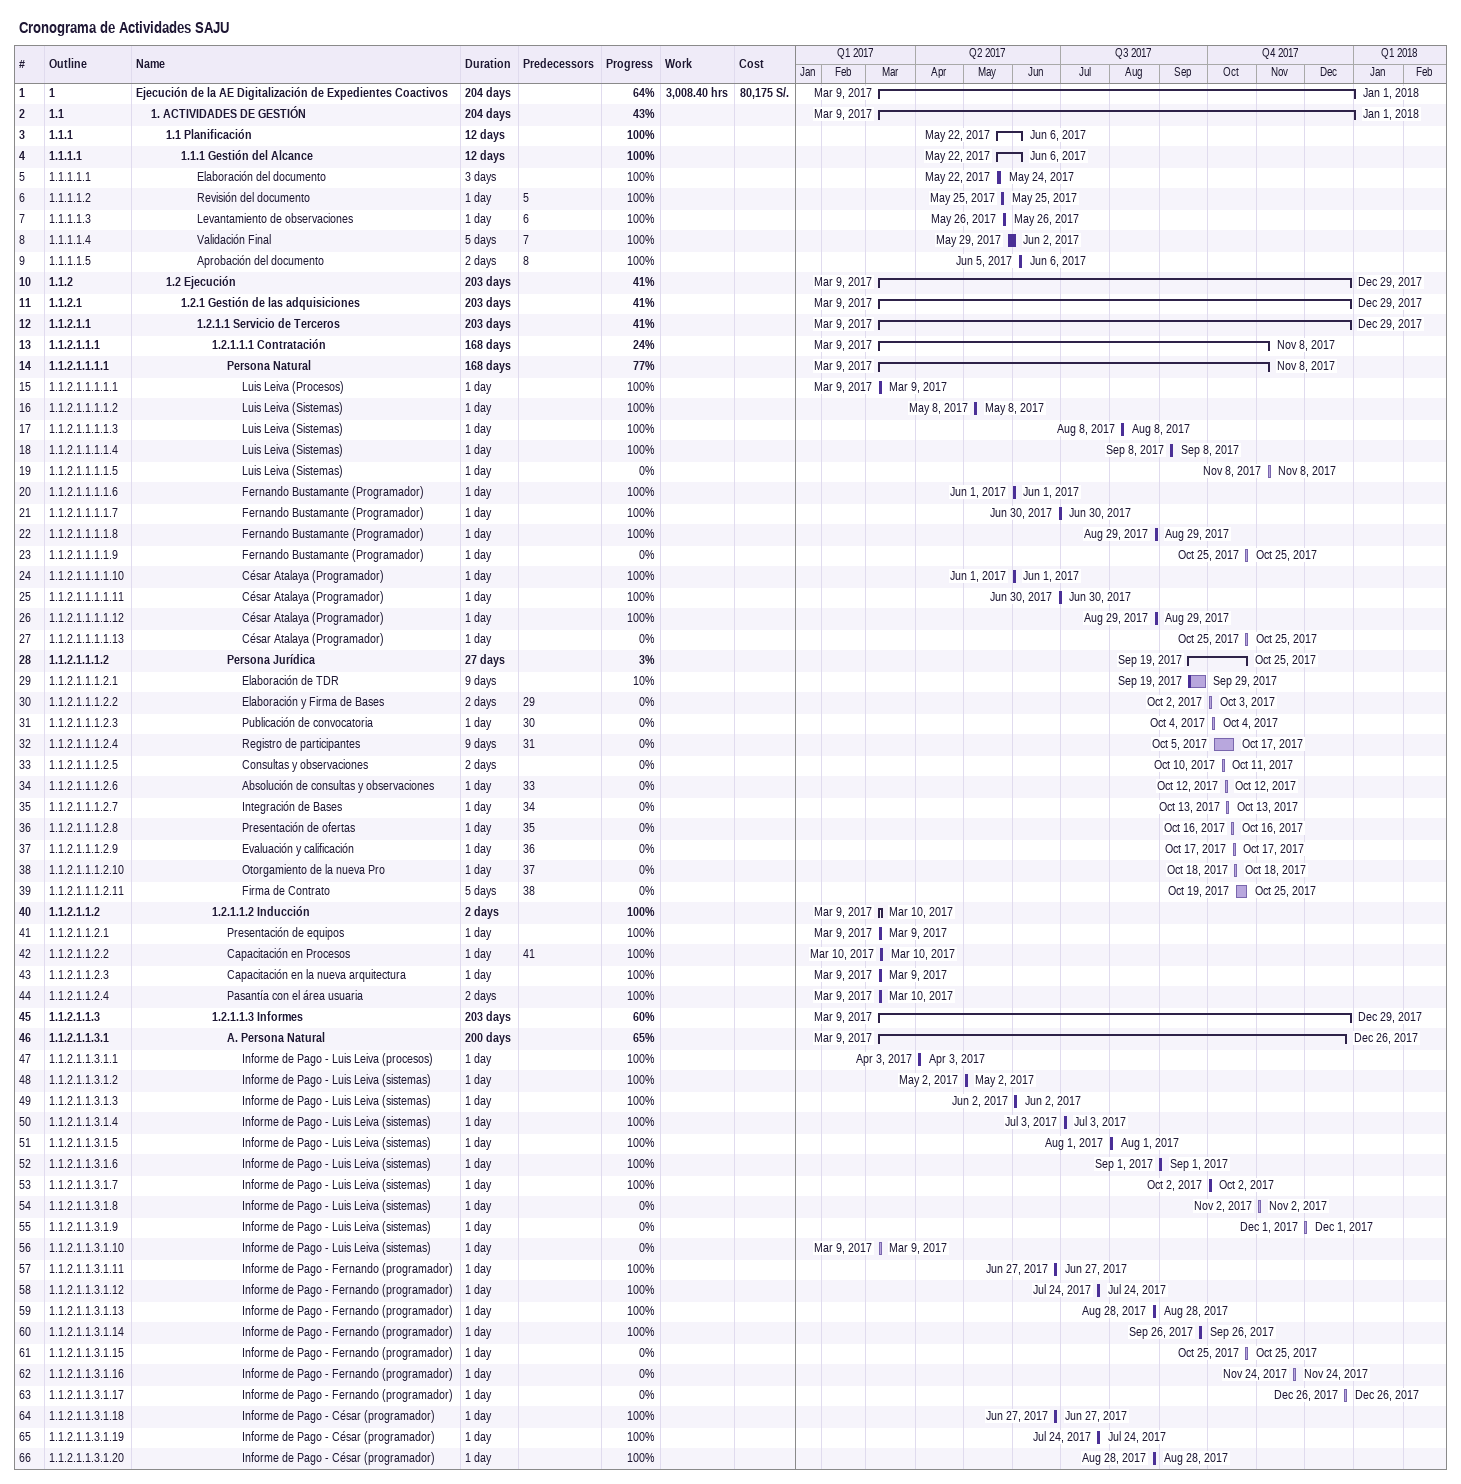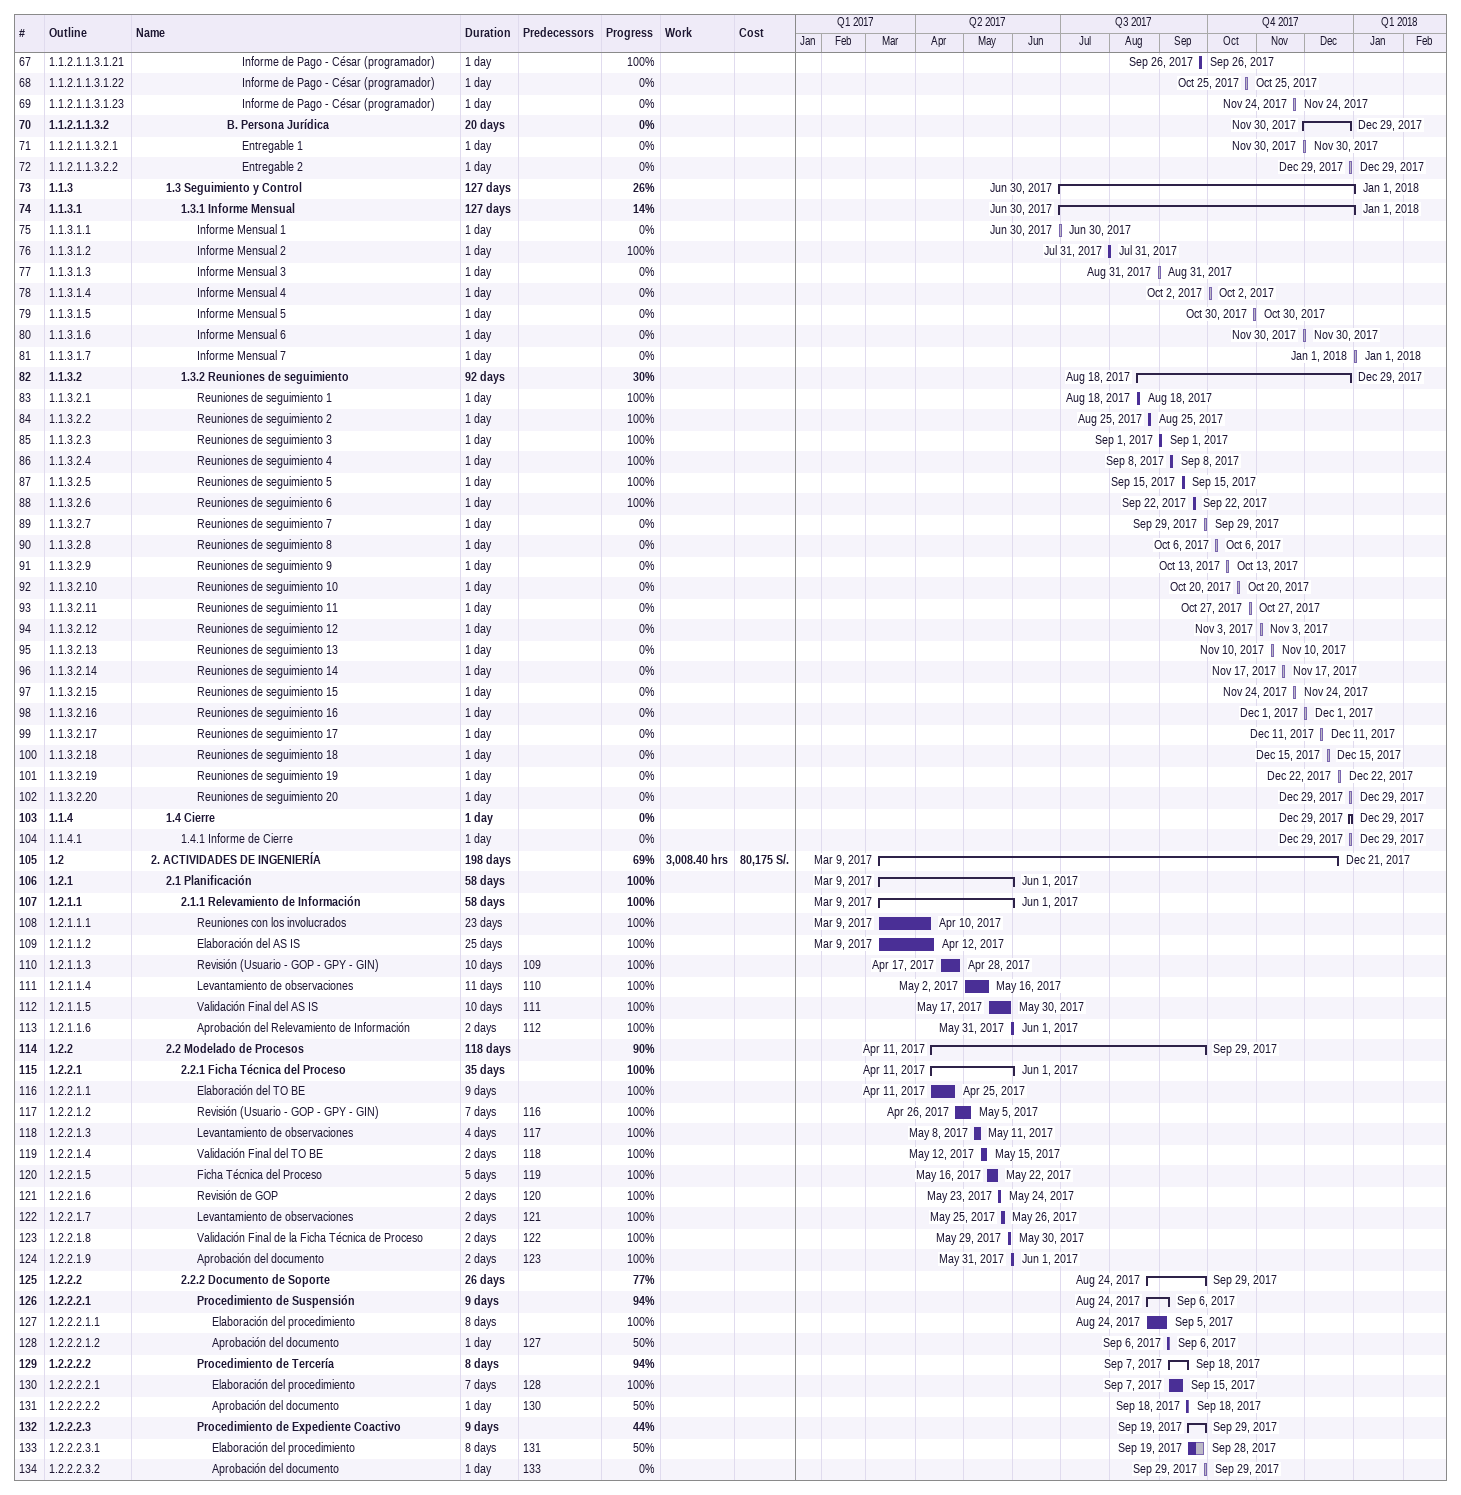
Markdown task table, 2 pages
Cronograma de Actividades SAJU

| ID | WBS | Task | Duration | Start | Finish | Predecessors | % complete | Work (h) | Cost (S/.) |
|---|---|---|---|---|---|---|---|---|---|
| 1 | 1 | **Ejecución de la AE Digitalización de Expedientes Coactivos** | 204d | 2017-03-09 | 2018-01-01 |  | 64 | 3008.40 | 80175 |
| 2 | 1.1 | **1. ACTIVIDADES DE GESTIÓN** | 204d | 2017-03-09 | 2018-01-01 |  | 43 |  |  |
| 3 | 1.1.1 | **1.1 Planificación** | 12d | 2017-05-22 | 2017-06-06 |  | 100 |  |  |
| 4 | 1.1.1.1 | **1.1.1 Gestión del Alcance** | 12d | 2017-05-22 | 2017-06-06 |  | 100 |  |  |
| 5 | 1.1.1.1.1 | Elaboración del documento | 3d | 2017-05-22 | 2017-05-24 |  | 100 |  |  |
| 6 | 1.1.1.1.2 | Revisión del documento | 1d | 2017-05-25 | 2017-05-25 | 5 | 100 |  |  |
| 7 | 1.1.1.1.3 | Levantamiento de observaciones | 1d | 2017-05-26 | 2017-05-26 | 6 | 100 |  |  |
| 8 | 1.1.1.1.4 | Validación Final | 5d | 2017-05-29 | 2017-06-02 | 7 | 100 |  |  |
| 9 | 1.1.1.1.5 | Aprobación del documento | 2d | 2017-06-05 | 2017-06-06 | 8 | 100 |  |  |
| 10 | 1.1.2 | **1.2 Ejecución** | 203d | 2017-03-09 | 2017-12-29 |  | 41 |  |  |
| 11 | 1.1.2.1 | **1.2.1 Gestión de las adquisiciones** | 203d | 2017-03-09 | 2017-12-29 |  | 41 |  |  |
| 12 | 1.1.2.1.1 | **1.2.1.1 Servicio de Terceros** | 203d | 2017-03-09 | 2017-12-29 |  | 41 |  |  |
| 13 | 1.1.2.1.1.1 | **1.2.1.1.1 Contratación** | 168d | 2017-03-09 | 2017-11-08 |  | 24 |  |  |
| 14 | 1.1.2.1.1.1.1 | **Persona Natural** | 168d | 2017-03-09 | 2017-11-08 |  | 77 |  |  |
| 15 | 1.1.2.1.1.1.1.1 | Luis Leiva (Procesos) | 1d | 2017-03-09 | 2017-03-09 |  | 100 |  |  |
| 16 | 1.1.2.1.1.1.1.2 | Luis Leiva (Sistemas) | 1d | 2017-05-08 | 2017-05-08 |  | 100 |  |  |
| 17 | 1.1.2.1.1.1.1.3 | Luis Leiva (Sistemas) | 1d | 2017-08-08 | 2017-08-08 |  | 100 |  |  |
| 18 | 1.1.2.1.1.1.1.4 | Luis Leiva (Sistemas) | 1d | 2017-09-08 | 2017-09-08 |  | 100 |  |  |
| 19 | 1.1.2.1.1.1.1.5 | Luis Leiva (Sistemas) | 1d | 2017-11-08 | 2017-11-08 |  | 0 |  |  |
| 20 | 1.1.2.1.1.1.1.6 | Fernando Bustamante (Programador) | 1d | 2017-06-01 | 2017-06-01 |  | 100 |  |  |
| 21 | 1.1.2.1.1.1.1.7 | Fernando Bustamante (Programador) | 1d | 2017-06-30 | 2017-06-30 |  | 100 |  |  |
| 22 | 1.1.2.1.1.1.1.8 | Fernando Bustamante (Programador) | 1d | 2017-08-29 | 2017-08-29 |  | 100 |  |  |
| 23 | 1.1.2.1.1.1.1.9 | Fernando Bustamante (Programador) | 1d | 2017-10-25 | 2017-10-25 |  | 0 |  |  |
| 24 | 1.1.2.1.1.1.1.10 | César Atalaya (Programador) | 1d | 2017-06-01 | 2017-06-01 |  | 100 |  |  |
| 25 | 1.1.2.1.1.1.1.11 | César Atalaya (Programador) | 1d | 2017-06-30 | 2017-06-30 |  | 100 |  |  |
| 26 | 1.1.2.1.1.1.1.12 | César Atalaya (Programador) | 1d | 2017-08-29 | 2017-08-29 |  | 100 |  |  |
| 27 | 1.1.2.1.1.1.1.13 | César Atalaya (Programador) | 1d | 2017-10-25 | 2017-10-25 |  | 0 |  |  |
| 28 | 1.1.2.1.1.1.2 | **Persona Jurídica** | 27d | 2017-09-19 | 2017-10-25 |  | 3 |  |  |
| 29 | 1.1.2.1.1.1.2.1 | Elaboración de TDR | 9d | 2017-09-19 | 2017-09-29 |  | 10 |  |  |
| 30 | 1.1.2.1.1.1.2.2 | Elaboración y Firma de Bases | 2d | 2017-10-02 | 2017-10-03 | 29 | 0 |  |  |
| 31 | 1.1.2.1.1.1.2.3 | Publicación de convocatoria | 1d | 2017-10-04 | 2017-10-04 | 30 | 0 |  |  |
| 32 | 1.1.2.1.1.1.2.4 | Registro de participantes | 9d | 2017-10-05 | 2017-10-17 | 31 | 0 |  |  |
| 33 | 1.1.2.1.1.1.2.5 | Consultas y observaciones | 2d | 2017-10-10 | 2017-10-11 |  | 0 |  |  |
| 34 | 1.1.2.1.1.1.2.6 | Absolución de consultas y observaciones | 1d | 2017-10-12 | 2017-10-12 | 33 | 0 |  |  |
| 35 | 1.1.2.1.1.1.2.7 | Integración de Bases | 1d | 2017-10-13 | 2017-10-13 | 34 | 0 |  |  |
| 36 | 1.1.2.1.1.1.2.8 | Presentación de ofertas | 1d | 2017-10-16 | 2017-10-16 | 35 | 0 |  |  |
| 37 | 1.1.2.1.1.1.2.9 | Evaluación y calificación | 1d | 2017-10-17 | 2017-10-17 | 36 | 0 |  |  |
| 38 | 1.1.2.1.1.1.2.10 | Otorgamiento de la nueva Pro | 1d | 2017-10-18 | 2017-10-18 | 37 | 0 |  |  |
| 39 | 1.1.2.1.1.1.2.11 | Firma de Contrato | 5d | 2017-10-19 | 2017-10-25 | 38 | 0 |  |  |
| 40 | 1.1.2.1.1.2 | **1.2.1.1.2 Inducción** | 2d | 2017-03-09 | 2017-03-10 |  | 100 |  |  |
| 41 | 1.1.2.1.1.2.1 | Presentación de equipos | 1d | 2017-03-09 | 2017-03-09 |  | 100 |  |  |
| 42 | 1.1.2.1.1.2.2 | Capacitación en Procesos | 1d | 2017-03-10 | 2017-03-10 | 41 | 100 |  |  |
| 43 | 1.1.2.1.1.2.3 | Capacitación en la nueva arquitectura | 1d | 2017-03-09 | 2017-03-09 |  | 100 |  |  |
| 44 | 1.1.2.1.1.2.4 | Pasantía con el área usuaria | 2d | 2017-03-09 | 2017-03-10 |  | 100 |  |  |
| 45 | 1.1.2.1.1.3 | **1.2.1.1.3 Informes** | 203d | 2017-03-09 | 2017-12-29 |  | 60 |  |  |
| 46 | 1.1.2.1.1.3.1 | **A. Persona Natural** | 200d | 2017-03-09 | 2017-12-26 |  | 65 |  |  |
| 47 | 1.1.2.1.1.3.1.1 | Informe de Pago - Luis Leiva (procesos) | 1d | 2017-04-03 | 2017-04-03 |  | 100 |  |  |
| 48 | 1.1.2.1.1.3.1.2 | Informe de Pago - Luis Leiva (sistemas) | 1d | 2017-05-02 | 2017-05-02 |  | 100 |  |  |
| 49 | 1.1.2.1.1.3.1.3 | Informe de Pago - Luis Leiva (sistemas) | 1d | 2017-06-02 | 2017-06-02 |  | 100 |  |  |
| 50 | 1.1.2.1.1.3.1.4 | Informe de Pago - Luis Leiva (sistemas) | 1d | 2017-07-03 | 2017-07-03 |  | 100 |  |  |
| 51 | 1.1.2.1.1.3.1.5 | Informe de Pago - Luis Leiva (sistemas) | 1d | 2017-08-01 | 2017-08-01 |  | 100 |  |  |
| 52 | 1.1.2.1.1.3.1.6 | Informe de Pago - Luis Leiva (sistemas) | 1d | 2017-09-01 | 2017-09-01 |  | 100 |  |  |
| 53 | 1.1.2.1.1.3.1.7 | Informe de Pago - Luis Leiva (sistemas) | 1d | 2017-10-02 | 2017-10-02 |  | 100 |  |  |
| 54 | 1.1.2.1.1.3.1.8 | Informe de Pago - Luis Leiva (sistemas) | 1d | 2017-11-02 | 2017-11-02 |  | 0 |  |  |
| 55 | 1.1.2.1.1.3.1.9 | Informe de Pago - Luis Leiva (sistemas) | 1d | 2017-12-01 | 2017-12-01 |  | 0 |  |  |
| 56 | 1.1.2.1.1.3.1.10 | Informe de Pago - Luis Leiva (sistemas) | 1d | 2017-03-09 | 2017-03-09 |  | 0 |  |  |
| 57 | 1.1.2.1.1.3.1.11 | Informe de Pago - Fernando (programador) | 1d | 2017-06-27 | 2017-06-27 |  | 100 |  |  |
| 58 | 1.1.2.1.1.3.1.12 | Informe de Pago - Fernando (programador) | 1d | 2017-07-24 | 2017-07-24 |  | 100 |  |  |
| 59 | 1.1.2.1.1.3.1.13 | Informe de Pago - Fernando (programador) | 1d | 2017-08-28 | 2017-08-28 |  | 100 |  |  |
| 60 | 1.1.2.1.1.3.1.14 | Informe de Pago - Fernando (programador) | 1d | 2017-09-26 | 2017-09-26 |  | 100 |  |  |
| 61 | 1.1.2.1.1.3.1.15 | Informe de Pago - Fernando (programador) | 1d | 2017-10-25 | 2017-10-25 |  | 0 |  |  |
| 62 | 1.1.2.1.1.3.1.16 | Informe de Pago - Fernando (programador) | 1d | 2017-11-24 | 2017-11-24 |  | 0 |  |  |
| 63 | 1.1.2.1.1.3.1.17 | Informe de Pago - Fernando (programador) | 1d | 2017-12-26 | 2017-12-26 |  | 0 |  |  |
| 64 | 1.1.2.1.1.3.1.18 | Informe de Pago - César (programador) | 1d | 2017-06-27 | 2017-06-27 |  | 100 |  |  |
| 65 | 1.1.2.1.1.3.1.19 | Informe de Pago - César (programador) | 1d | 2017-07-24 | 2017-07-24 |  | 100 |  |  |
| 66 | 1.1.2.1.1.3.1.20 | Informe de Pago - César (programador) | 1d | 2017-08-28 | 2017-08-28 |  | 100 |  |  |
| 67 | 1.1.2.1.1.3.1.21 | Informe de Pago - César (programador) | 1d | 2017-09-26 | 2017-09-26 |  | 100 |  |  |
| 68 | 1.1.2.1.1.3.1.22 | Informe de Pago - César (programador) | 1d | 2017-10-25 | 2017-10-25 |  | 0 |  |  |
| 69 | 1.1.2.1.1.3.1.23 | Informe de Pago - César (programador) | 1d | 2017-11-24 | 2017-11-24 |  | 0 |  |  |
| 70 | 1.1.2.1.1.3.2 | **B. Persona Jurídica** | 20d | 2017-11-30 | 2017-12-29 |  | 0 |  |  |
| 71 | 1.1.2.1.1.3.2.1 | Entregable 1 | 1d | 2017-11-30 | 2017-11-30 |  | 0 |  |  |
| 72 | 1.1.2.1.1.3.2.2 | Entregable 2 | 1d | 2017-12-29 | 2017-12-29 |  | 0 |  |  |
| 73 | 1.1.3 | **1.3 Seguimiento y Control** | 127d | 2017-06-30 | 2018-01-01 |  | 26 |  |  |
| 74 | 1.1.3.1 | **1.3.1 Informe Mensual** | 127d | 2017-06-30 | 2018-01-01 |  | 14 |  |  |
| 75 | 1.1.3.1.1 | Informe Mensual 1 | 1d | 2017-06-30 | 2017-06-30 |  | 0 |  |  |
| 76 | 1.1.3.1.2 | Informe Mensual 2 | 1d | 2017-07-31 | 2017-07-31 |  | 100 |  |  |
| 77 | 1.1.3.1.3 | Informe Mensual 3 | 1d | 2017-08-31 | 2017-08-31 |  | 0 |  |  |
| 78 | 1.1.3.1.4 | Informe Mensual 4 | 1d | 2017-10-02 | 2017-10-02 |  | 0 |  |  |
| 79 | 1.1.3.1.5 | Informe Mensual 5 | 1d | 2017-10-30 | 2017-10-30 |  | 0 |  |  |
| 80 | 1.1.3.1.6 | Informe Mensual 6 | 1d | 2017-11-30 | 2017-11-30 |  | 0 |  |  |
| 81 | 1.1.3.1.7 | Informe Mensual 7 | 1d | 2018-01-01 | 2018-01-01 |  | 0 |  |  |
| 82 | 1.1.3.2 | **1.3.2 Reuniones de seguimiento** | 92d | 2017-08-18 | 2017-12-29 |  | 30 |  |  |
| 83 | 1.1.3.2.1 | Reuniones de seguimiento 1 | 1d | 2017-08-18 | 2017-08-18 |  | 100 |  |  |
| 84 | 1.1.3.2.2 | Reuniones de seguimiento 2 | 1d | 2017-08-25 | 2017-08-25 |  | 100 |  |  |
| 85 | 1.1.3.2.3 | Reuniones de seguimiento 3 | 1d | 2017-09-01 | 2017-09-01 |  | 100 |  |  |
| 86 | 1.1.3.2.4 | Reuniones de seguimiento 4 | 1d | 2017-09-08 | 2017-09-08 |  | 100 |  |  |
| 87 | 1.1.3.2.5 | Reuniones de seguimiento 5 | 1d | 2017-09-15 | 2017-09-15 |  | 100 |  |  |
| 88 | 1.1.3.2.6 | Reuniones de seguimiento 6 | 1d | 2017-09-22 | 2017-09-22 |  | 100 |  |  |
| 89 | 1.1.3.2.7 | Reuniones de seguimiento 7 | 1d | 2017-09-29 | 2017-09-29 |  | 0 |  |  |
| 90 | 1.1.3.2.8 | Reuniones de seguimiento 8 | 1d | 2017-10-06 | 2017-10-06 |  | 0 |  |  |
| 91 | 1.1.3.2.9 | Reuniones de seguimiento 9 | 1d | 2017-10-13 | 2017-10-13 |  | 0 |  |  |
| 92 | 1.1.3.2.10 | Reuniones de seguimiento 10 | 1d | 2017-10-20 | 2017-10-20 |  | 0 |  |  |
| 93 | 1.1.3.2.11 | Reuniones de seguimiento 11 | 1d | 2017-10-27 | 2017-10-27 |  | 0 |  |  |
| 94 | 1.1.3.2.12 | Reuniones de seguimiento 12 | 1d | 2017-11-03 | 2017-11-03 |  | 0 |  |  |
| 95 | 1.1.3.2.13 | Reuniones de seguimiento 13 | 1d | 2017-11-10 | 2017-11-10 |  | 0 |  |  |
| 96 | 1.1.3.2.14 | Reuniones de seguimiento 14 | 1d | 2017-11-17 | 2017-11-17 |  | 0 |  |  |
| 97 | 1.1.3.2.15 | Reuniones de seguimiento 15 | 1d | 2017-11-24 | 2017-11-24 |  | 0 |  |  |
| 98 | 1.1.3.2.16 | Reuniones de seguimiento 16 | 1d | 2017-12-01 | 2017-12-01 |  | 0 |  |  |
| 99 | 1.1.3.2.17 | Reuniones de seguimiento 17 | 1d | 2017-12-11 | 2017-12-11 |  | 0 |  |  |
| 100 | 1.1.3.2.18 | Reuniones de seguimiento 18 | 1d | 2017-12-15 | 2017-12-15 |  | 0 |  |  |
| 101 | 1.1.3.2.19 | Reuniones de seguimiento 19 | 1d | 2017-12-22 | 2017-12-22 |  | 0 |  |  |
| 102 | 1.1.3.2.20 | Reuniones de seguimiento 20 | 1d | 2017-12-29 | 2017-12-29 |  | 0 |  |  |
| 103 | 1.1.4 | **1.4 Cierre** | 1d | 2017-12-29 | 2017-12-29 |  | 0 |  |  |
| 104 | 1.1.4.1 | 1.4.1 Informe de Cierre | 1d | 2017-12-29 | 2017-12-29 |  | 0 |  |  |
| 105 | 1.2 | **2. ACTIVIDADES DE INGENIERÍA** | 198d | 2017-03-09 | 2017-12-21 |  | 69 | 3008.40 | 80175 |
| 106 | 1.2.1 | **2.1 Planificación** | 58d | 2017-03-09 | 2017-06-01 |  | 100 |  |  |
| 107 | 1.2.1.1 | **2.1.1 Relevamiento de Información** | 58d | 2017-03-09 | 2017-06-01 |  | 100 |  |  |
| 108 | 1.2.1.1.1 | Reuniones con los involucrados | 23d | 2017-03-09 | 2017-04-10 |  | 100 |  |  |
| 109 | 1.2.1.1.2 | Elaboración del AS IS | 25d | 2017-03-09 | 2017-04-12 |  | 100 |  |  |
| 110 | 1.2.1.1.3 | Revisión (Usuario - GOP - GPY - GIN) | 10d | 2017-04-17 | 2017-04-28 | 109 | 100 |  |  |
| 111 | 1.2.1.1.4 | Levantamiento de observaciones | 11d | 2017-05-02 | 2017-05-16 | 110 | 100 |  |  |
| 112 | 1.2.1.1.5 | Validación Final del AS IS | 10d | 2017-05-17 | 2017-05-30 | 111 | 100 |  |  |
| 113 | 1.2.1.1.6 | Aprobación del Relevamiento de Información | 2d | 2017-05-31 | 2017-06-01 | 112 | 100 |  |  |
| 114 | 1.2.2 | **2.2 Modelado de Procesos** | 118d | 2017-04-11 | 2017-09-29 |  | 90 |  |  |
| 115 | 1.2.2.1 | **2.2.1 Ficha Técnica del Proceso** | 35d | 2017-04-11 | 2017-06-01 |  | 100 |  |  |
| 116 | 1.2.2.1.1 | Elaboración del TO BE | 9d | 2017-04-11 | 2017-04-25 |  | 100 |  |  |
| 117 | 1.2.2.1.2 | Revisión (Usuario - GOP - GPY - GIN) | 7d | 2017-04-26 | 2017-05-05 | 116 | 100 |  |  |
| 118 | 1.2.2.1.3 | Levantamiento de observaciones | 4d | 2017-05-08 | 2017-05-11 | 117 | 100 |  |  |
| 119 | 1.2.2.1.4 | Validación Final del TO BE | 2d | 2017-05-12 | 2017-05-15 | 118 | 100 |  |  |
| 120 | 1.2.2.1.5 | Ficha Técnica del Proceso | 5d | 2017-05-16 | 2017-05-22 | 119 | 100 |  |  |
| 121 | 1.2.2.1.6 | Revisión de GOP | 2d | 2017-05-23 | 2017-05-24 | 120 | 100 |  |  |
| 122 | 1.2.2.1.7 | Levantamiento de observaciones | 2d | 2017-05-25 | 2017-05-26 | 121 | 100 |  |  |
| 123 | 1.2.2.1.8 | Validación Final de la Ficha Técnica de Proceso | 2d | 2017-05-29 | 2017-05-30 | 122 | 100 |  |  |
| 124 | 1.2.2.1.9 | Aprobación del documento | 2d | 2017-05-31 | 2017-06-01 | 123 | 100 |  |  |
| 125 | 1.2.2.2 | **2.2.2 Documento de Soporte** | 26d | 2017-08-24 | 2017-09-29 |  | 77 |  |  |
| 126 | 1.2.2.2.1 | **Procedimiento de Suspensión** | 9d | 2017-08-24 | 2017-09-06 |  | 94 |  |  |
| 127 | 1.2.2.2.1.1 | Elaboración del procedimiento | 8d | 2017-08-24 | 2017-09-05 |  | 100 |  |  |
| 128 | 1.2.2.2.1.2 | Aprobación del documento | 1d | 2017-09-06 | 2017-09-06 | 127 | 50 |  |  |
| 129 | 1.2.2.2.2 | **Procedimiento de Tercería** | 8d | 2017-09-07 | 2017-09-18 |  | 94 |  |  |
| 130 | 1.2.2.2.2.1 | Elaboración del procedimiento | 7d | 2017-09-07 | 2017-09-15 | 128 | 100 |  |  |
| 131 | 1.2.2.2.2.2 | Aprobación del documento | 1d | 2017-09-18 | 2017-09-18 | 130 | 50 |  |  |
| 132 | 1.2.2.2.3 | **Procedimiento de Expediente Coactivo** | 9d | 2017-09-19 | 2017-09-29 |  | 44 |  |  |
| 133 | 1.2.2.2.3.1 | Elaboración del procedimiento | 8d | 2017-09-19 | 2017-09-28 | 131 | 50 |  |  |
| 134 | 1.2.2.2.3.2 | Aprobación del documento | 1d | 2017-09-29 | 2017-09-29 | 133 | 0 |  |  |
